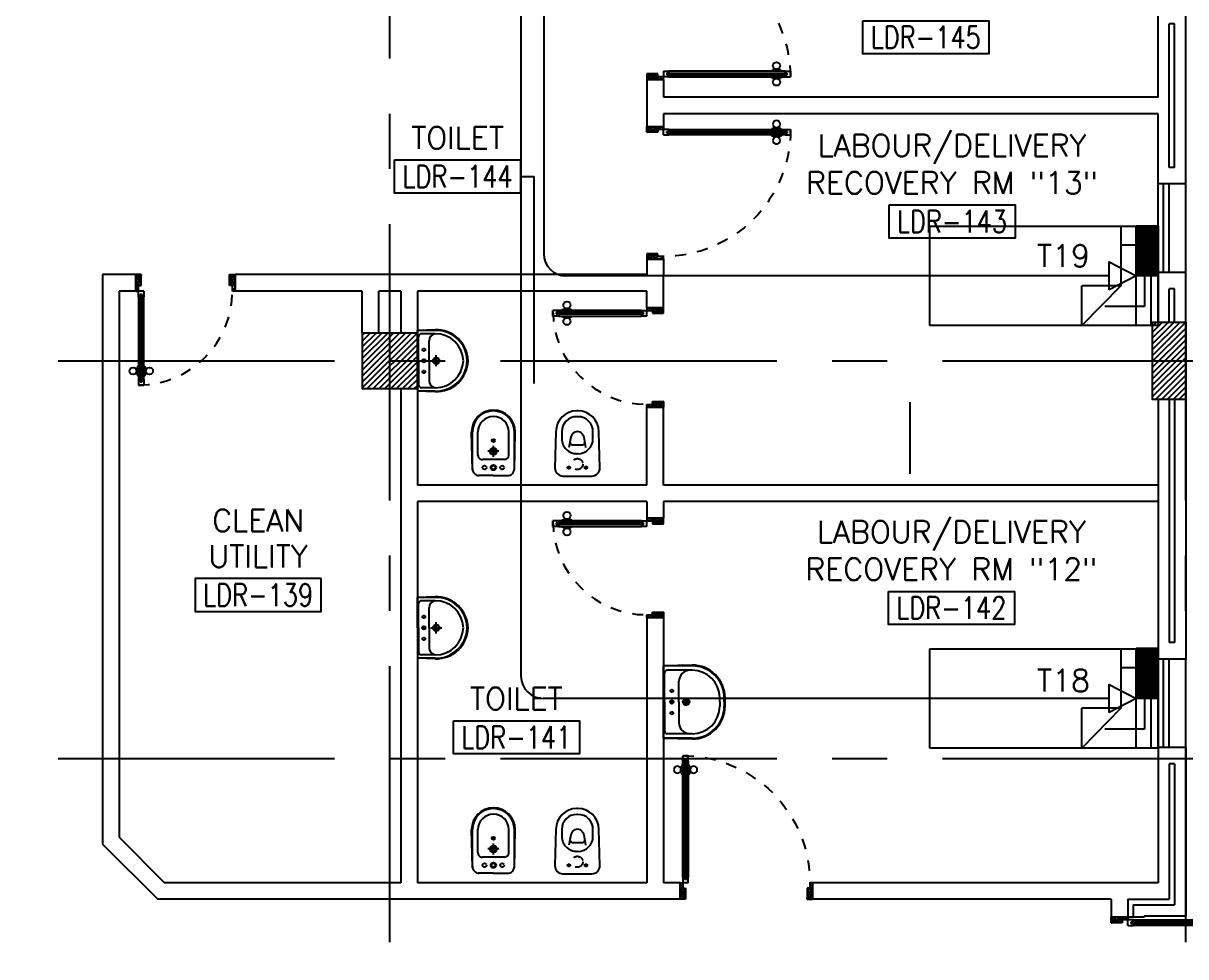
# Model space of a CAD drawing. Extents: x 0 to 92.2, y -1.4 to 78.1.
# Drawn here: x 32.38 to 42.89, y 14.48 to 22.93 of the extents above; entities that cross this region are included whole.
import ezdxf
from ezdxf.enums import TextEntityAlignment as Align

# ---------------------------------------------------------------- set-up
doc = ezdxf.new("R2010")
doc.units = 0
doc.header["$MEASUREMENT"] = 0
for name, pattern in [('CENTERX2', [4, 2.5, -0.5, 0.5, -0.5]), ('DASHED', [0.75, 0.5, -0.25]), ('HIDDEN', [0.375, 0.25, -0.125]), ('HIDDEN2', [0.1875, 0.125, -0.0625])]:
    doc.linetypes.add(name, pattern=pattern)
doc.layers.get('0').update_dxf_attribs({"color": 11, "linetype": 'CONTINUOUS'})
for name, color, linetype in [('AXES', 11, 'CENTERX2'), ('COL', 11, 'CONTINUOUS'), ('DOOR', 11, 'CONTINUOUS'), ('E-TEL', 4, 'CONTINUOUS'), ('E-TEXT', 2, 'CONTINUOUS'), ('E-WIRE', 4, 'CONTINUOUS'), ('FIX', 11, 'CONTINUOUS'), ('FUR', 11, 'CONTINUOUS'), ('HAT', 11, 'CONTINUOUS'), ('INSUL', 11, 'CONTINUOUS'), ('NON-MEDICAL', 11, 'CONTINUOUS'), ('RM-BOX', 11, 'CONTINUOUS'), ('RM-NAME', 11, 'CONTINUOUS'), ('RM-NO', 11, 'CONTINUOUS'), ('WALL', 11, 'CONTINUOUS'), ('WIN', 11, 'CONTINUOUS')]:
    doc.layers.add(name, color=color, linetype=linetype)
doc.styles.add('ROMANS', font='ROMANS.shx', dxfattribs={"width": 0.6})
doc.styles.get("Standard").update_dxf_attribs({"font": 'TXT.shx'})

# ---------------------------------------------------------------- blocks, each defined once
blk = doc.blocks.new('*X80')
at = {"color": 0}
for p, q in [((49339, 132654), (49835, 133150)), ((49339, 132707), (49782, 133150)), ((49339, 132760), (49729, 133150)), ((49339, 132813), (49676, 133150)), ((49339, 132866), (49623, 133150)), ((49339, 132919), (49570, 133150)), ((49339, 132972), (49517, 133150)), ((49339, 133025), (49464, 133150)), ((49339, 133078), (49411, 133150)), ((49339, 133131), (49358, 133150)), ((49388, 132650), (49839, 133101)), ((49441, 132650), (49839, 133048)), ((49494, 132650), (49839, 132995)), ((49547, 132650), (49839, 132942)), ((49600, 132650), (49839, 132889)), ((49653, 132650), (49839, 132836)), ((49706, 132650), (49839, 132783)), ((49759, 132650), (49839, 132730)), ((49812, 132650), (49839, 132677))]:
    blk.add_line(p, q, dxfattribs=at)
blk = doc.blocks.new('COL50')
at = {"layer": 'COL'}
blk.add_lwpolyline([(-250, 250), (-250, -250), (250, -250), (250, 250)], close=True, dxfattribs=at)
blk = doc.blocks.new('RM1')
at = {"layer": 'RM-BOX'}
blk.add_lwpolyline([(570, -200), (-570, -200), (-570, -500), (570, -500)], close=True, dxfattribs=at)
at = {"layer": 'RM-NAME', "style": 'ROMANS'}
blk.add_attdef('ROOMNAME1', text='', height=200, dxfattribs=at).set_placement((0, 324), align=Align.MIDDLE)
blk = doc.blocks.new('C11')
at = {"layer": 'HAT'}
h = blk.add_hatch(dxfattribs=at)
h.set_pattern_fill('ANSI31', color=256, scale=300, style=0)
h.set_pattern_definition([(45, (-248556.182, -75061.005), (-26.5165043, 26.5165043), [])])
h.paths.add_polyline_path([(300, 700), (0, 700), (0, 350), (300, 350)])
h.paths.add_polyline_path([(300, 350), (0, 350), (0, 0), (300, 0)])
at = {"layer": 'COL'}
blk.add_lwpolyline([(300, 700), (300, 0), (0, 0), (0, 700)], close=True, dxfattribs=at)
blk = doc.blocks.new('DOOR90')
at = {"layer": 'DOOR', "color": 0, "linetype": 'BYBLOCK'}
for p, q in [((-150, 0), (-150, -25)), ((-150, 0), (0, 0)), ((0, -50), (0, 0)), ((-1000, -25), (-1000, -75)), ((-1000, -75), (-1000, -25)), ((-950, -25), (-1000, -25)), ((-950, -75), (-1000, -75)), ((-970, -42), (-970, -58)), ((-950, -42), (-970, -42)), ((-950, -58), (-970, -58)), ((-950, -25), (-950, -42)), ((-950, -58), (-950, -75)), ((-918, -25), (-918, -18)), ((-828, -18), (-918, -18)), ((-918, -75), (-918, -82)), ((-828, -82), (-918, -82)), ((-905, -18), (-905, -9)), ((-905, -9), (-840, -9)), ((-905, -18), (-840, -18)), ((-905, -82), (-905, -91)), ((-905, -82), (-840, -82)), ((-905, -91), (-840, -91)), ((-840, -18), (-840, -9)), ((-840, -82), (-840, -91)), ((-828, -25), (-828, -18)), ((-828, -75), (-828, -82)), ((-200, -42), (-200, -25)), ((-200, -25), (-150, -25)), ((-180, -42), (-200, -42)), ((-200, -75), (-200, -58)), ((-200, -58), (-180, -58)), ((-150, -75), (-200, -75)), ((-180, -58), (-180, -42)), ((-150, -75), (-150, -25)), ((-150, -25), (-100, -25)), ((-100, -25), (-100, -50)), ((-100, -50), (0, -50)), ((-150, -900), (-150, -875)), ((-150, -875), (-100, -875)), ((0, -900), (-150, -900)), ((-150, -900), (0, -900)), ((-100, -850), (0, -850)), ((-100, -875), (-100, -850)), ((0, -850), (0, -900))]:
    blk.add_line(p, q, dxfattribs=at)
at = {"layer": 'DOOR', "color": 9, "linetype": 'BYBLOCK'}
for p, q in [((0, -50), (-114, 0)), ((0, -50), (-40, 0)), ((0, -50), (-100, -37)), ((0, -850), (-114, -900)), ((0, -850), (-100, -863)), ((0, -850), (-40, -900))]:
    blk.add_line(p, q, dxfattribs=at)
at = {"layer": 'DOOR', "linetype": 'BYBLOCK'}
for p, q in [((-200, -25), (-950, -25)), ((-200, -42), (-950, -42)), ((-200, -58), (-950, -58)), ((-950, -75), (-200, -75))]:
    blk.add_line(p, q, dxfattribs=at)
at = {"layer": 'DOOR', "color": 0, "linetype": 'BYBLOCK'}
for centre in [(-873, 24), (-873, -124)]:
    blk.add_circle(centre, 32.4, dxfattribs=at)
at = {"layer": 'DOOR', "color": 9, "linetype": 'BYBLOCK'}
for centre, radius, start, end in [((0, -50), 154, 161.1053, 166.2858), ((0, -50), 134, 158.1598, 169.28), ((0, -50), 94.4, 148.0182, 180), ((0, -50), 74.4, 137.7764, 180), ((0, -50), 114, 154.0838, 167.3774), ((0, -50), 54.4, 113.2074, 180), ((0, -50), 34.4, 90, 180), ((0, -50), 14.4, 90, 180), ((0, -850), 154, 193.7142, 198.8947), ((0, -850), 134, 190.72, 201.8402), ((0, -850), 94.4, 180, 211.9818), ((0, -850), 74.4, 180, 222.2236), ((0, -850), 54.4, 180, 246.7926), ((0, -850), 34.4, 180, 270), ((0, -850), 14.4, 180, 270)]:
    blk.add_arc(centre, radius, start, end, dxfattribs=at)
at = {"layer": 'DOOR', "linetype": 'HIDDEN', "ltscale": 0.5}
blk.add_arc((-150, -25), 850, 180, 270, dxfattribs=at)
blk = doc.blocks.new('DOOR100')
at = {"layer": 'DOOR', "color": 0, "linetype": 'BYBLOCK'}
for p, q in [((-25, 1300), (-75, 1300)), ((-75, 1300), (-25, 1300)), ((-75, 1250), (-75, 1300)), ((-42, 1270), (-58, 1270)), ((-58, 1250), (-58, 1270)), ((-42, 1250), (-42, 1270)), ((-25, 1250), (-25, 1300)), ((-82, 1205), (-91, 1205)), ((-91, 1205), (-91, 1140)), ((-75, 1218), (-82, 1218)), ((-82, 1128), (-82, 1218)), ((-82, 1205), (-82, 1140)), ((-58, 1250), (-75, 1250)), ((-25, 1250), (-42, 1250)), ((-25, 1218), (-18, 1218)), ((-18, 1128), (-18, 1218)), ((-18, 1205), (-9, 1205)), ((-18, 1205), (-18, 1140)), ((-9, 1205), (-9, 1140)), ((-82, 1140), (-91, 1140)), ((-75, 1128), (-82, 1128)), ((-25, 1128), (-18, 1128)), ((-18, 1140), (-9, 1140)), ((-1200, 0), (-1200, 150)), ((-1200, 150), (-1175, 150)), ((-1200, 150), (-1200, 0)), ((-1175, 150), (-1175, 100)), ((-75, 200), (-58, 200)), ((-75, 150), (-75, 200)), ((-75, 150), (-25, 150)), ((-58, 200), (-58, 180)), ((-58, 180), (-42, 180)), ((-42, 200), (-25, 200)), ((-42, 180), (-42, 200)), ((-25, 200), (-25, 150)), ((0, 150), (-25, 150)), ((-25, 150), (-25, 100)), ((0, 150), (0, 0)), ((-1150, 0), (-1200, 0)), ((-1175, 100), (-1150, 100)), ((-1150, 100), (-1150, 0)), ((-50, 100), (-50, 0)), ((-25, 100), (-50, 100)), ((-50, 0), (0, 0))]:
    blk.add_line(p, q, dxfattribs=at)
at = {"layer": 'DOOR', "linetype": 'BYBLOCK'}
for p, q in [((-75, 1250), (-75, 200)), ((-58, 200), (-58, 1250)), ((-42, 200), (-42, 1250)), ((-25, 200), (-25, 1250)), ((0, 0), (0, 150))]:
    blk.add_line(p, q, dxfattribs=at)
at = {"layer": 'DOOR', "color": 9, "linetype": 'BYBLOCK'}
for p, q in [((-1150, 0), (-1200, 114)), ((-50, 0), (0, 114)), ((-1150, 0), (-1200, 40)), ((-1150, 0), (-1163, 100)), ((-50, 0), (-37, 100)), ((-50, 0), (0, 40))]:
    blk.add_line(p, q, dxfattribs=at)
at = {"layer": 'DOOR', "color": 0, "linetype": 'BYBLOCK'}
for centre in [(-124, 1173), (24, 1173)]:
    blk.add_circle(centre, 32.4, dxfattribs=at)
at = {"layer": 'DOOR', "linetype": 'HIDDEN', "ltscale": 0.5}
blk.add_arc((-25, 150), 1150, 90, 180.0001, dxfattribs=at)
at = {"layer": 'DOOR', "color": 9, "linetype": 'BYBLOCK'}
for centre, radius, start, end in [((-1150, 0), 154, 103.7142, 108.8947), ((-1150, 0), 134, 100.72, 111.8402), ((-50, 0), 134, 68.1598, 79.28), ((-50, 0), 114, 64.0838, 77.3774), ((-50, 0), 154, 71.1053, 76.2858), ((-1150, 0), 94.4, 90, 121.9818), ((-1150, 0), 74.4, 90, 132.2236), ((-1150, 0), 54.4, 90, 156.7926), ((-1150, 0), 34.4, 90, 180), ((-1150, 0), 14.4, 90, 180), ((-50, 0), 94.4, 58.0182, 90), ((-50, 0), 74.4, 47.7764, 90), ((-50, 0), 54.4, 23.2074, 90), ((-50, 0), 34.4, 0, 90), ((-50, 0), 14.4, 0, 90)]:
    blk.add_arc(centre, radius, start, end, dxfattribs=at)
blk = doc.blocks.new('A$C49F1192B')
at = {"layer": 'DOOR', "color": 0, "linetype": 'BYBLOCK', "xscale": -1, "rotation": 270}
blk.add_blockref('DOOR100', (0, 1200), dxfattribs=at)
blk = doc.blocks.new('LAV-003')
at = {"layer": 'FIX', "linetype": 'CONTINUOUS'}
for p, q in [((-328, -285), (-328, -25)), ((327, -285), (327, -25)), ((0, -165), (-188, -165)), ((0, -165), (187, -165)), ((-288, -285), (-288, -265)), ((287, -285), (287, -265)), ((0, -535), (-38, -535)), ((0, -575), (-38, -575)), ((0, -535), (37, -535)), ((0, -575), (37, -575))]:
    blk.add_line(p, q, dxfattribs=at)
at = {"layer": 'FIX', "linetype": 'BYBLOCK'}
blk.add_line((-328, -25), (327, -25), dxfattribs=at)
at = {"layer": 'FIX', "linetype": 'BYBLOCK', "ltscale": 0.3}
for p, q in [((-288, -265), (-288, -60)), ((0, -35), (-262, -35)), ((0, -35), (262, -35)), ((287, -265), (287, -60))]:
    blk.add_line(p, q, dxfattribs=at)
at = {"layer": 'FIX'}
for p, q in [((-16, -101), (15, -101)), ((0, -85), (0, -116))]:
    blk.add_line(p, q, dxfattribs=at)
at = {"layer": 'FIX', "linetype": 'DASHED', "ltscale": 0.04}
for p, q in [((0, -194), (0, -266)), ((-36, -230), (37, -230))]:
    blk.add_line(p, q, dxfattribs=at)
at = {"layer": 'FIX', "linetype": 'CONTINUOUS'}
blk.add_lwpolyline([(295, -25), (0, -25), (-328, -25), (-335, -285, 0.414214), (-38, -582), (0, -582), (37, -582, 0.414214), (334, -285), (327, -25), (0, -25)], format="xyb", dxfattribs=at)
at = {"layer": 'FIX', "linetype": 'HIDDEN', "ltscale": 0.05}
for centre in [(-100, -101), (100, -101)]:
    blk.add_circle(centre, 12.4, dxfattribs=at)
at = {"layer": 'FIX'}
for centre, radius in [((0, -101), 15.5), ((0, -230), 29.5), ((0, -230), 22.5)]:
    blk.add_circle(centre, radius, dxfattribs=at)
at = {"layer": 'FIX', "linetype": 'BYBLOCK', "ltscale": 0.3}
for centre, start, end in [((-262, -60), 90, 180), ((262, -60), 0, 90)]:
    blk.add_arc(centre, 25, start, end, dxfattribs=at)
at = {"layer": 'FIX', "linetype": 'CONTINUOUS'}
for centre, radius, start, end in [((-188, -265), 100, 90, 180), ((187, -265), 100, 0, 90), ((-38, -285), 290, 180, 270), ((-38, -285), 250, 180, 270), ((37, -285), 250, 270, 0), ((37, -285), 290, 270, 0)]:
    blk.add_arc(centre, radius, start, end, dxfattribs=at)
blk = doc.blocks.new('WC1')
at = {"layer": 'FIX'}
for p, q in [((-210, 204), (-538, 194)), ((-475, 141), (-538, 141)), ((-727, 5), (-727, -5)), ((-674, 5), (-674, -5)), ((-534, 24), (-540, 0)), ((-540, 0), (-534, -24)), ((-395, 76), (-490, 60)), ((-339, 5), (-339, -5)), ((-490, -60), (-395, -76)), ((-538, -141), (-475, -141)), ((-538, -194), (-210, -204))]:
    blk.add_line(p, q, dxfattribs=at)
at = {"layer": 'FIX', "linetype": 'CONTINUOUS'}
blk.add_line((-420, -47), (-420, 45), dxfattribs=at)
at = {"layer": 'FIX'}
blk.add_lwpolyline([(-213, -204), (-210, -204, 0.414214), (-137, -131), (-137, 0), (-137, 131, 0.414214), (-210, 204)], format="xyb", dxfattribs=at)
at = {"layer": 'FIX', "linetype": 'HIDDEN2', "ltscale": 0.3}
blk.add_circle((-245, 0), 49.8, dxfattribs=at)
at = {"layer": 'FIX', "linetype": 'HIDDEN', "ltscale": 0.05}
for centre in [(-213, 78), (-213, -77)]:
    blk.add_circle(centre, 11.6, dxfattribs=at)
at = {"layer": 'FIX'}
for centre, radius, start, end in [((-538, 5), 189, 90, 180), ((-538, 5), 136, 90, 180), ((-475, 5), 136, 360, 90), ((-473, -7), 68.2, 128.9242, 152.8468), ((-464, -18), 82, 108.496, 128.9242), ((-538, -5), 189, 180, 270), ((-538, -5), 136, 180, 270), ((-473, 7), 68.2, 207.1532, 231.0758), ((-464, 18), 82, 231.0758, 251.504), ((-475, -5), 136, 270, 0)]:
    blk.add_arc(centre, radius, start, end, dxfattribs=at)
at = {"layer": 'FIX', "linetype": 'CONTINUOUS'}
for centre, start, end in [((-443, 46), 357.6662, 91.6121), ((-442, -46), 268.3879, 2.3338)]:
    blk.add_arc(centre, 22.3, start, end, dxfattribs=at)
blk = doc.blocks.new('BIDET1')
at = {"layer": 'FIX'}
for p, q in [((-88, 190), (-428, 190)), ((-210, 140), (-420, 140)), ((-25, -3), (-25, 128)), ((-617, 2), (-617, -3)), ((-352, 1), (-352, 1)), ((-350, 5), (-350, 5)), ((-348, 1), (-348, 1)), ((-346, 5), (-346, 5)), ((-344, 9), (-344, 9)), ((-344, 1), (-344, 1)), ((-342, 5), (-342, 5)), ((-341, 9), (-341, 9)), ((-341, 1), (-341, 1)), ((-339, 5), (-339, 5)), ((-337, 1), (-337, 1)), ((-335, 5), (-335, 5)), ((-333, 1), (-333, 1)), ((-170, 100), (-170, -100)), ((-617, -8), (-617, -3)), ((-350, -2), (-350, -2)), ((-348, -6), (-348, -6)), ((-346, -2), (-346, -2)), ((-346, -10), (-346, -10)), ((-344, -6), (-344, -6)), ((-342, -2), (-342, -2)), ((-342, -10), (-342, -10)), ((-341, -6), (-341, -6)), ((-339, -2), (-339, -2)), ((-339, -10), (-339, -10)), ((-337, -6), (-337, -6)), ((-335, -2), (-335, -2)), ((-333, -6), (-333, -6)), ((-331, -2), (-331, -2)), ((-25, -3), (-25, -134)), ((-88, -190), (-428, -190)), ((-210, -140), (-420, -140))]:
    blk.add_line(p, q, dxfattribs=at)
at = {"layer": 'FIX', "linetype": 'BYBLOCK', "ltscale": 0.3}
for p, q in [((-75, 190), (-420, 197)), ((-75, -190), (-420, -197))]:
    blk.add_line(p, q, dxfattribs=at)
at = {"layer": 'FIX', "linetype": 'DASHED', "ltscale": 0.05}
for p, q in [((-196, 0), (-294, 0)), ((-245, 49), (-245, -49))]:
    blk.add_line(p, q, dxfattribs=at)
at = {"layer": 'FIX'}
for centre, radius in [((-342, 0), 13.8), ((-342, 0), 11), ((-245, 0), 31.7), ((-245, 0), 22.5), ((-98, 0), 24.5), ((-98, 0), 17.5)]:
    blk.add_circle(centre, radius, dxfattribs=at)
at = {"layer": 'FIX', "linetype": 'HIDDEN', "ltscale": 0.05}
for centre in [(-98, 80), (-98, -80)]:
    blk.add_circle(centre, 17.5, dxfattribs=at)
at = {"layer": 'FIX', "linetype": 'BYBLOCK', "ltscale": 0.3}
blk.add_arc((-420, 0), 197, 90, 270, dxfattribs=at)
at = {"layer": 'FIX'}
for centre, radius, start, end in [((-420, 0), 190, 90, 270), ((-420, 0), 140, 90, 270), ((-210, 100), 40, 0, 90), ((-87, 128), 62.1, 0.1463, 90.8397), ((-210, -100), 40, 270, 0), ((-87, -128), 62.1, 269.1603, 359.8537)]:
    blk.add_arc(centre, radius, start, end, dxfattribs=at)
blk = doc.blocks.new('LAV1')
at = {"layer": 'FIX', "linetype": 'DASHED', "ltscale": 0.05}
for p, q in [((50, 220), (-50, 220)), ((0, 170), (0, 270)), ((0, 170), (0, 270))]:
    blk.add_line(p, q, dxfattribs=at)
at = {"layer": 'FIX', "linetype": 'BYBLOCK', "ltscale": 0.3}
for p, q in [((-280, 210), (-275, 50)), ((-245, 210), (-245, 85)), ((245, 210), (245, 85)), ((280, 210), (275, 50)), ((0, 60), (-220, 60)), ((0, 60), (220, 60))]:
    blk.add_line(p, q, dxfattribs=at)
at = {"layer": 'FIX', "linetype": 'CONTINUOUS'}
for p, q in [((-275, 210), (-275, 50)), ((0, 155), (-181, 155)), ((0, 155), (181, 155)), ((275, 210), (275, 50)), ((0, 50), (-275, 50)), ((0, 50), (-252, 50)), ((0, 50), (252, 50)), ((0, 50), (275, 50))]:
    blk.add_line(p, q, dxfattribs=at)
at = {"layer": 'FIX'}
for p, q in [((16, 107), (-15, 107)), ((0, 92), (0, 123))]:
    blk.add_line(p, q, dxfattribs=at)
for centre, radius in [((0, 220), 29.5), ((0, 220), 22.5), ((0, 107), 15.5)]:
    blk.add_circle(centre, radius, dxfattribs=at)
at = {"layer": 'FIX', "linetype": 'HIDDEN', "ltscale": 0.05}
for centre in [(-100, 107), (100, 107)]:
    blk.add_circle(centre, 12.4, dxfattribs=at)
at = {"layer": 'FIX', "linetype": 'BYBLOCK', "ltscale": 0.3}
for centre, radius, start, end in [((7, 220), 287, 91.3776, 182.0064), ((-7, 220), 287, 357.9936, 88.6224), ((-220, 85), 24.9, 179.7021, 269.9486), ((220, 85), 24.9, 270.0514, 0.2979)]:
    blk.add_arc(centre, radius, start, end, dxfattribs=at)
at = {"layer": 'FIX', "linetype": 'CONTINUOUS'}
for centre, radius, start, end in [((8, 217), 283, 91.6988, 181.351), ((8, 212), 253, 91.7328, 180.4884), ((-8, 217), 283, 358.649, 88.3012), ((-8, 212), 253, 359.5116, 88.2672), ((-179, 222), 66.9, 190.2006, 268.0786), ((179, 222), 66.9, 271.9214, 349.7994)]:
    blk.add_arc(centre, radius, start, end, dxfattribs=at)
blk = doc.blocks.new('A$C272A55A0')
at = {"layer": 'DOOR', "color": 0, "linetype": 'BYBLOCK'}
for p, q in [((0, 900), (0, 1050)), ((50, 1050), (0, 1050)), ((25, 950), (50, 950)), ((25, 900), (25, 950)), ((50, 950), (50, 1050)), ((1750, 950), (1750, 1050)), ((1750, 1050), (1800, 1050)), ((1775, 950), (1750, 950)), ((1775, 900), (1775, 950)), ((1800, 1050), (1800, 900)), ((0, 900), (25, 900)), ((75, 900), (25, 900)), ((25, 850), (25, 900)), ((42, 850), (25, 850)), ((58, 870), (42, 870)), ((42, 870), (42, 850)), ((58, 850), (58, 870)), ((75, 850), (58, 850)), ((75, 900), (75, 850)), ((1725, 900), (1775, 900)), ((1725, 900), (1725, 850)), ((1725, 850), (1742, 850)), ((1742, 870), (1758, 870)), ((1742, 850), (1742, 870)), ((1758, 870), (1758, 850)), ((1758, 850), (1775, 850)), ((1800, 900), (1775, 900)), ((1775, 850), (1775, 900)), ((1718, 160), (1709, 160)), ((1709, 95), (1709, 160)), ((1725, 173), (1718, 173)), ((1718, 173), (1718, 83)), ((1718, 95), (1718, 160)), ((1775, 173), (1782, 173)), ((1782, 173), (1782, 83)), ((1782, 160), (1791, 160)), ((1782, 95), (1782, 160)), ((1791, 95), (1791, 160)), ((25, 50), (42, 50)), ((25, 50), (25, 0)), ((25, 0), (75, 0)), ((75, 0), (25, 0)), ((42, 50), (42, 30)), ((42, 30), (58, 30)), ((58, 50), (75, 50)), ((58, 50), (58, 30)), ((75, 50), (75, 0)), ((1718, 95), (1709, 95)), ((1725, 83), (1718, 83)), ((1742, 50), (1725, 50)), ((1725, 50), (1725, 0)), ((1775, 0), (1725, 0)), ((1725, 0), (1775, 0)), ((1742, 50), (1742, 30)), ((1758, 30), (1742, 30)), ((1775, 50), (1758, 50)), ((1758, 50), (1758, 30)), ((1775, 83), (1782, 83)), ((1775, 50), (1775, 0)), ((1782, 95), (1791, 95))]:
    blk.add_line(p, q, dxfattribs=at)
at = {"layer": 'DOOR', "color": 9, "linetype": 'BYBLOCK'}
for p, q in [((50, 1050), (0, 1010)), ((50, 1050), (0, 937)), ((50, 1050), (37, 950)), ((1750, 1050), (1800, 1010)), ((1750, 1050), (1800, 937)), ((1750, 1050), (1763, 950))]:
    blk.add_line(p, q, dxfattribs=at)
at = {"layer": 'DOOR', "linetype": 'BYBLOCK'}
for p, q in [((25, 850), (25, 50)), ((42, 850), (42, 50)), ((58, 850), (58, 50)), ((75, 50), (75, 850)), ((1725, 50), (1725, 850)), ((1742, 850), (1742, 50)), ((1758, 850), (1758, 50)), ((1775, 850), (1775, 50))]:
    blk.add_line(p, q, dxfattribs=at)
at = {"layer": 'DOOR', "color": 0, "linetype": 'BYBLOCK'}
for centre in [(1676, 128), (1824, 128)]:
    blk.add_circle(centre, 32.4, dxfattribs=at)
at = {"layer": 'DOOR', "color": 9, "linetype": 'BYBLOCK'}
for centre, radius, start, end in [((50, 1050), 54.4, 203.2074, 270), ((50, 1050), 74.4, 227.7764, 270), ((50, 1050), 94.4, 238.0182, 270), ((50, 1050), 114, 244.0838, 257.3774), ((50, 1050), 34.4, 180, 270), ((50, 1050), 14.4, 180, 270), ((1750, 1050), 14.4, 270, 0), ((1750, 1050), 34.4, 270, 0), ((1750, 1050), 54.4, 270, 336.7926), ((1750, 1050), 74.4, 270, 312.2236), ((1750, 1050), 94.4, 270, 301.9818), ((1750, 1050), 114, 282.6226, 295.9162), ((50, 1050), 134, 248.1598, 259.28), ((50, 1050), 154, 251.1053, 256.2858), ((1750, 1050), 134, 280.72, 291.8402), ((1750, 1050), 154, 283.7142, 288.8947)]:
    blk.add_arc(centre, radius, start, end, dxfattribs=at)
at = {"layer": 'DOOR', "linetype": 'HIDDEN', "ltscale": 0.5}
for centre, start, end in [((50, 851), 268.3174, 3.2965), ((1750, 851), 176.7035, 271.6826)]:
    blk.add_arc(centre, 851, start, end, dxfattribs=at)
at = {"layer": 'WALL', "linetype": 'BYBLOCK'}
blk.add_line((1800, 900), (1800, 1050), dxfattribs=at)

msp = doc.modelspace()

# ---------------------------------------------------------------- linework, layer by layer
at = {"layer": 'AXES'}
for p, q in [((35.6927, -1.3931), (35.6927, 77.4195)), ((42.8927, -1.3931), (42.8927, 77.0695)), ((0.6927, 19.8711), (68.7327, 19.8711)), ((0.6927, 16.2711), (68.7327, 16.2711))]:
    msp.add_line(p, q, dxfattribs=at)
at = {"layer": 'E-TEL', "color": 4}
for p, q in [((42.6427, 21.0904), (42.4433, 21.0904)), ((42.4456, 21.0904), (42.4433, 21.0855)), ((42.4594, 21.0904), (42.4433, 21.0559)), ((42.4732, 21.0904), (42.4433, 21.0264)), ((42.487, 21.0904), (42.4433, 20.9968)), ((42.5008, 21.0904), (42.4433, 20.9672)), ((42.5146, 21.0904), (42.4433, 20.9376)), ((42.5284, 21.0904), (42.4433, 20.908)), ((42.5422, 21.0904), (42.4433, 20.8785)), ((42.556, 21.0904), (42.4433, 20.8489)), ((42.5697, 21.0904), (42.4433, 20.8193)), ((42.5835, 21.0904), (42.4433, 20.7897)), ((42.5973, 21.0904), (42.4433, 20.7602)), ((42.6111, 21.0904), (42.4433, 20.7306)), ((42.6249, 21.0904), (42.4433, 20.701)), ((42.6387, 21.0904), (42.4433, 20.6714)), ((42.4433, 20.1904), (42.4433, 21.0904)), ((42.6427, 21.0694), (42.4433, 20.6418)), ((42.6427, 21.0398), (42.4559, 20.6393)), ((42.6427, 21.0904), (42.6427, 20.1904)), ((42.6427, 21.0102), (42.4697, 20.6393)), ((42.6427, 20.9806), (42.4835, 20.6393)), ((42.6427, 20.9511), (42.4973, 20.6393)), ((42.6427, 20.9215), (42.5111, 20.6393)), ((42.6427, 20.8919), (42.5249, 20.6393)), ((42.6427, 20.8623), (42.5387, 20.6393)), ((42.6427, 20.8327), (42.5525, 20.6393)), ((42.6427, 20.8032), (42.5663, 20.6393)), ((42.6427, 20.7736), (42.5801, 20.6393)), ((42.6427, 20.744), (42.5939, 20.6393)), ((42.6427, 20.6393), (42.4433, 20.6393)), ((42.6427, 20.7144), (42.6076, 20.6393)), ((42.6427, 20.6849), (42.6214, 20.6393)), ((42.6427, 20.6553), (42.6352, 20.6393)), ((42.6427, 20.1904), (42.4433, 20.1904)), ((42.6427, 17.2655), (42.4433, 17.2655)), ((42.4456, 17.2655), (42.4433, 17.2606)), ((42.4594, 17.2655), (42.4433, 17.2311)), ((42.4732, 17.2655), (42.4433, 17.2015)), ((42.487, 17.2655), (42.4433, 17.1719)), ((42.5008, 17.2655), (42.4433, 17.1423)), ((42.5146, 17.2655), (42.4433, 17.1127)), ((42.5284, 17.2655), (42.4433, 17.0832)), ((42.5422, 17.2655), (42.4433, 17.0536)), ((42.556, 17.2655), (42.4433, 17.024)), ((42.5697, 17.2655), (42.4433, 16.9944)), ((42.5835, 17.2655), (42.4433, 16.9649)), ((42.5973, 17.2655), (42.4433, 16.9353)), ((42.6111, 17.2655), (42.4433, 16.9057)), ((42.6249, 17.2655), (42.4433, 16.8761)), ((42.6387, 17.2655), (42.4433, 16.8465)), ((42.4433, 16.3655), (42.4433, 17.2655)), ((42.6427, 17.2655), (42.6427, 16.3655)), ((42.6427, 17.2445), (42.4433, 16.817)), ((42.6427, 17.2149), (42.4559, 16.8144)), ((42.6427, 17.1853), (42.4697, 16.8144)), ((42.6427, 17.1558), (42.4835, 16.8144)), ((42.6427, 17.1262), (42.4973, 16.8144)), ((42.6427, 17.0966), (42.5111, 16.8144)), ((42.6427, 17.067), (42.5249, 16.8144)), ((42.6427, 17.0374), (42.5387, 16.8144)), ((42.6427, 17.0079), (42.5525, 16.8144)), ((42.6427, 16.9783), (42.5663, 16.8144)), ((42.6427, 16.9487), (42.5801, 16.8144)), ((42.6427, 16.9191), (42.5939, 16.8144)), ((42.6427, 16.8896), (42.6076, 16.8144)), ((42.6427, 16.86), (42.6214, 16.8144)), ((42.6427, 16.8304), (42.6352, 16.8144)), ((42.6427, 16.8144), (42.4433, 16.8144)), ((42.6427, 16.3655), (42.4433, 16.3655))]:
    msp.add_line(p, q, dxfattribs=at)
for points in [[(42.2012, 20.513), (42.2012, 20.7655), (42.4433, 20.6393), (42.4433, 20.6393)], [(42.2012, 16.6881), (42.2012, 16.9407), (42.4433, 16.8144), (42.4433, 16.8144)]]:
    msp.add_lwpolyline(points, close=True, dxfattribs=at)
at = {"layer": 'E-WIRE', "color": 4, "linetype": 'BYBLOCK'}
for p, q in [((37.0858, 32.0713), (37.0858, 20.8393)), ((36.8785, 31.8643), (36.8785, 17.0144)), ((42.2012, 20.6393), (37.2858, 20.6393)), ((42.2012, 16.8144), (37.0785, 16.8144))]:
    msp.add_line(p, q, dxfattribs=at)
for centre in [(37.2858, 20.8393), (37.0785, 17.0144)]:
    msp.add_arc(centre, 0.2, 180, 270, dxfattribs=at)
at = {"layer": 'FUR'}
for p, q in [((40.5767, 20.1893), (40.5767, 21.0893)), ((40.5767, 21.0893), (42.5767, 21.0893)), ((42.305, 21.0893), (42.305, 20.5504)), ((42.5767, 21.0893), (42.5767, 20.1893)), ((42.305, 20.9194), (42.5212, 20.9194)), ((42.5212, 20.9194), (42.5212, 20.3614)), ((42.305, 20.5504), (41.9516, 20.5504)), ((41.9516, 20.1893), (41.9516, 20.5504)), ((42.305, 20.5504), (41.9516, 20.1893)), ((42.5212, 20.3614), (42.1615, 20.3614)), ((42.5767, 20.1893), (40.5767, 20.1893)), ((40.5767, 16.3644), (40.5767, 17.2644)), ((40.5767, 17.2644), (42.5767, 17.2644)), ((42.305, 17.2644), (42.305, 16.7255)), ((42.5767, 17.2644), (42.5767, 16.3644)), ((42.305, 17.0945), (42.5212, 17.0945)), ((42.5212, 17.0945), (42.5212, 16.5365)), ((42.305, 16.7255), (41.9516, 16.7255)), ((41.9516, 16.3644), (41.9516, 16.7255)), ((42.305, 16.7255), (41.9516, 16.3644)), ((42.5212, 16.5365), (42.1615, 16.5365)), ((42.5767, 16.3644), (40.5767, 16.3644))]:
    msp.add_line(p, q, dxfattribs=at)
at = {"layer": 'INSUL'}
for p, q in [((42.7427, 21.6211), (42.7427, 22.9211)), ((42.7927, 22.9211), (42.7427, 22.9211)), ((42.7927, 21.6211), (42.7927, 22.9211)), ((42.7927, 21.6211), (42.7427, 21.6211)), ((42.7927, 20.5211), (42.7427, 20.5211)), ((42.7427, 20.2211), (42.7427, 20.5211)), ((42.7927, 20.2211), (42.7927, 20.5211)), ((42.7427, 19.5211), (42.7427, 17.3211)), ((42.7927, 19.5211), (42.7927, 17.3211)), ((42.7927, 17.3211), (42.7427, 17.3211)), ((42.7927, 16.2211), (42.7427, 16.2211)), ((42.7427, 16.2211), (42.7427, 14.9961)), ((42.7927, 16.2211), (42.7927, 14.9461)), ((42.3677, 14.9961), (42.3677, 14.8336)), ((42.3677, 14.9961), (42.7427, 14.9961)), ((42.4177, 14.9461), (42.4177, 14.8336)), ((42.4177, 14.9461), (42.7927, 14.9461)), ((42.4177, 14.8336), (42.3677, 14.8336))]:
    msp.add_line(p, q, dxfattribs=at)
at = {"layer": 'NON-MEDICAL'}
msp.add_line((40.3961, 19.4961), (40.3961, 18.8461), dxfattribs=at)
at = {"layer": 'RM-NAME', "color": 5, "linetype": 'BYBLOCK'}
for p, q in [((36.875, 21.5391), (36.9943, 21.5391)), ((36.9943, 21.5391), (36.9943, 19.6657))]:
    msp.add_line(p, q, dxfattribs=at)
at = {"layer": 'WALL'}
for p, q in [((42.6427, 22.2561), (42.6427, 23.0711)), ((42.8927, 21.4711), (42.8927, 23.0711)), ((38.0177, 22.4176), (38.0177, 21.9896)), ((38.1677, 22.4176), (38.1677, 22.2561)), ((42.6427, 22.2561), (38.1677, 22.2561)), ((42.6427, 22.1061), (38.1677, 22.1061)), ((38.1677, 22.1061), (38.1677, 21.9896)), ((42.6427, 21.4711), (42.6427, 22.1061)), ((38.1677, 21.9896), (38.0177, 21.9896)), ((42.8927, 21.4711), (42.6427, 21.4711)), ((38.1677, 20.7896), (38.0177, 20.7896)), ((38.0177, 20.7896), (38.0177, 20.6511)), ((38.1677, 20.7896), (38.1677, 20.6511)), ((33.0927, 20.6511), (33.0927, 15.4961)), ((33.3927, 20.6511), (33.0927, 20.6511)), ((38.0177, 20.6511), (34.2927, 20.6511)), ((38.1677, 20.3511), (38.1677, 20.6511)), ((42.8927, 20.6711), (42.6427, 20.6711)), ((42.6427, 20.2211), (42.6427, 20.6711)), ((42.8927, 20.2211), (42.8927, 20.6711)), ((33.3927, 20.5011), (33.2427, 20.5011)), ((35.4427, 20.5011), (34.2927, 20.5011)), ((35.4427, 20.1211), (35.4427, 20.5011)), ((35.5927, 20.1211), (35.5927, 20.5011)), ((35.7927, 20.5011), (35.5927, 20.5011)), ((35.7927, 20.5011), (35.7927, 20.1211)), ((38.0177, 20.5011), (35.9427, 20.5011)), ((35.9427, 20.5011), (35.9427, 20.1211)), ((38.0177, 20.3511), (38.0177, 20.5011)), ((38.1677, 20.3511), (38.0177, 20.3511)), ((35.7927, 19.6211), (35.7927, 15.1461)), ((35.9427, 19.6211), (35.9427, 18.7461)), ((42.6427, 19.5211), (42.6427, 17.1711)), ((42.8927, 19.5211), (42.8927, 17.1711)), ((38.0177, 18.7461), (38.0177, 19.4511)), ((38.1677, 19.4511), (38.0177, 19.4511)), ((38.1677, 18.7461), (38.1677, 19.4511)), ((38.0177, 18.7461), (35.9427, 18.7461)), ((42.6427, 18.7461), (38.1677, 18.7461)), ((38.0177, 18.5961), (35.9427, 18.5961)), ((35.9427, 18.5961), (35.9427, 15.1461)), ((38.0177, 18.5961), (38.0177, 18.4461)), ((42.6427, 18.5961), (38.1677, 18.5961)), ((38.1677, 18.5961), (38.1677, 18.4461)), ((38.0177, 17.5461), (38.0177, 15.1461)), ((38.1677, 17.5461), (38.1677, 15.1461)), ((42.8927, 17.1711), (42.6427, 17.1711)), ((42.8927, 16.3711), (42.6427, 16.3711)), ((42.6427, 16.3711), (42.6427, 15.1461)), ((42.8927, 16.3711), (42.8927, 14.8461)), ((35.7927, 15.1461), (33.6548, 15.1461)), ((38.0177, 15.1461), (35.9427, 15.1461)), ((38.3177, 15.1461), (38.1677, 15.1461)), ((38.3177, 15.1461), (38.3177, 14.9961)), ((39.5177, 15.1461), (39.5177, 14.9961)), ((42.6427, 15.1461), (39.5177, 15.1461)), ((38.3177, 14.9961), (33.5927, 14.9961)), ((42.2177, 14.9961), (39.5177, 14.9961)), ((42.2177, 14.9961), (42.2177, 14.8336)), ((42.5177, 14.8336), (42.2177, 14.8336)), ((42.5177, 14.8461), (42.5177, 14.8336)), ((42.5177, 14.8461), (42.8927, 14.8461))]:
    msp.add_line(p, q, dxfattribs=at)
at = {"layer": 'WALL', "linetype": 'BYBLOCK'}
for p, q in [((38.1677, 22.4176), (38.0177, 22.4176)), ((33.3927, 20.6511), (33.3927, 20.5011)), ((34.2927, 20.6511), (34.2927, 20.5011)), ((33.2427, 20.5011), (33.2427, 15.5583)), ((33.0927, 15.4961), (33.5927, 14.9961)), ((33.2427, 15.5583), (33.6548, 15.1461))]:
    msp.add_line(p, q, dxfattribs=at)
at = {"layer": 'WALL', "color": 0, "linetype": 'BYBLOCK', "ltscale": 0.3}
for p, q in [((38.1677, 18.4461), (38.0177, 18.4461)), ((38.0177, 17.5461), (38.1677, 17.5461))]:
    msp.add_line(p, q, dxfattribs=at)
at = {"layer": 'WALL', "linetype": 'BYBLOCK', "ltscale": 0.3}
for points in [[(42.8927, 19.5211), (42.5927, 19.5211), (42.5927, 20.2211), (42.8927, 20.2211)], [(35.9427, 20.1211), (35.4427, 20.1211), (35.4427, 19.6211), (35.9427, 19.6211)]]:
    msp.add_lwpolyline(points, close=True, dxfattribs=at)
at = {"layer": 'WIN'}
for p, q in [((42.6427, 20.6711), (42.6427, 21.4711)), ((42.6927, 20.6711), (42.6927, 21.4711)), ((42.7427, 20.6711), (42.7427, 21.4711)), ((42.8927, 20.6711), (42.8927, 21.4711)), ((42.6427, 16.3711), (42.6427, 17.1711)), ((42.6927, 16.3711), (42.6927, 17.1711)), ((42.7427, 16.3711), (42.7427, 17.1711)), ((42.8927, 16.3711), (42.8927, 17.1711))]:
    msp.add_line(p, q, dxfattribs=at)

# ---------------------------------------------------------------- block references
at = {"layer": 'COL', "linetype": 'BYBLOCK', "xscale": 0.001, "yscale": 0.001, "zscale": 0.001}
msp.add_blockref('C11', (42.5927, 19.5211), dxfattribs=at)
at = {"layer": 'COL', "xscale": 0.001, "yscale": 0.001, "zscale": 0.001}
msp.add_blockref('COL50', (35.6927, 19.8711), dxfattribs=at)
at = {"layer": 'DOOR', "color": 0, "linetype": 'BYBLOCK', "ltscale": 0.3, "xscale": -0.001, "yscale": 0.001, "zscale": 0.001, "rotation": 180}
msp.add_blockref('A$C49F1192B', (38.0177, 23.6176), dxfattribs=at)
at = {"layer": 'DOOR', "color": 0, "linetype": 'BYBLOCK', "ltscale": 0.3, "xscale": 0.001, "yscale": 0.001, "zscale": 0.001}
for name, p in [('A$C49F1192B', (38.0177, 20.7896)), ('DOOR90', (38.1677, 18.4461))]:
    msp.add_blockref(name, p, dxfattribs=at)
at = {"layer": 'DOOR', "color": 0, "linetype": 'BYBLOCK', "xscale": 0.001, "yscale": 0.001, "zscale": 0.001, "rotation": 90}
for name, p in [('DOOR90', (33.3927, 20.6511)), ('A$C272A55A0', (43.268, 13.0336))]:
    msp.add_blockref(name, p, dxfattribs=at)
at = {"layer": 'DOOR', "color": 0, "linetype": 'BYBLOCK', "xscale": 0.001, "yscale": 0.001, "zscale": 0.001}
msp.add_blockref('DOOR90', (38.1677, 20.3511), dxfattribs=at)
at = {"layer": 'DOOR', "color": 0, "xscale": 0.001, "yscale": 0.001, "zscale": 0.001, "rotation": 90}
msp.add_blockref('A$C49F1192B', (39.5177, 14.9961), dxfattribs=at)
at = {"layer": 'FIX', "xscale": 0.001, "yscale": 0.001, "zscale": 0.001}
for name, p, rotation in [('LAV1', (35.8927, 19.8711), 270), ('BIDET1', (36.6291, 18.8065), 270), ('WC1', (37.3891, 18.6906), 270), ('LAV1', (35.8927, 17.4535), 270), ('LAV-003', (38.1427, 16.7821), 90), ('BIDET1', (36.6291, 15.2065), 270), ('WC1', (37.3891, 15.0906), 270)]:
    msp.add_blockref(name, p, dxfattribs=dict(at, rotation=rotation))
at = {"layer": 'HAT', "xscale": 0.001, "yscale": 0.001, "zscale": 0.001}
msp.add_blockref('*X80', (-13.8965, -113.0286), dxfattribs=at)
at = {"layer": 'RM-NAME'}
ref = msp.add_blockref('RM1', (40.5415, 23.1493), dxfattribs=dict(at, xscale=-0.001, yscale=0.001, zscale=0.001))
ref.add_attrib('ROOMNO', 'LDR-145', dxfattribs={"layer": 'RM-NO', "height": 0.2, "style": 'ROMANS', "width": 0.8}).set_placement((40.5415, 22.7993), align=Align.MIDDLE)
ref.add_attrib('ROOMNAME2', 'RECOVERY RM "14"', dxfattribs={"height": 0.2, "style": 'ROMANS'}).set_placement((40.5415, 23.1493), align=Align.MIDDLE)
ref.add_attrib('ROOMNAME1', 'LABOUR/DELIVERY', dxfattribs={"height": 0.2, "style": 'ROMANS'}).set_placement((40.5415, 23.4731), align=Align.MIDDLE)
ref = msp.add_blockref('RM1', (36.3051, 21.8891), dxfattribs=dict(at, xscale=-0.001, yscale=0.001, zscale=0.001))
ref.add_attrib('ROOMNO', 'LDR-144', dxfattribs={"layer": 'RM-NO', "height": 0.2, "style": 'ROMANS', "width": 0.8}).set_placement((36.3051, 21.5391), align=Align.MIDDLE)
ref.add_attrib('ROOMNAME2', 'TOILET', dxfattribs={"height": 0.2, "style": 'ROMANS'}).set_placement((36.3051, 21.8891), align=Align.MIDDLE)
ref = msp.add_blockref('RM1', (40.779, 21.482), dxfattribs=dict(at, xscale=-0.001, yscale=0.001, zscale=0.001))
ref.add_attrib('ROOMNO', 'LDR-143', dxfattribs={"layer": 'RM-NO', "height": 0.2, "style": 'ROMANS', "width": 0.8}).set_placement((40.779, 21.132), align=Align.MIDDLE)
ref.add_attrib('ROOMNAME2', 'RECOVERY RM "13"', dxfattribs={"height": 0.2, "style": 'ROMANS'}).set_placement((40.779, 21.482), align=Align.MIDDLE)
ref.add_attrib('ROOMNAME1', 'LABOUR/DELIVERY', dxfattribs={"height": 0.2, "style": 'ROMANS'}).set_placement((40.779, 21.8058), align=Align.MIDDLE)
ref = msp.add_blockref('RM1', (34.5013, 18.1009), dxfattribs=dict(at, xscale=0.001, yscale=0.001, zscale=0.001))
ref.add_attrib('ROOMNO', 'LDR-139', dxfattribs={"layer": 'RM-NO', "height": 0.2, "style": 'ROMANS', "width": 0.8}).set_placement((34.5013, 17.7509), align=Align.MIDDLE)
ref.add_attrib('ROOMNAME2', 'UTILITY', dxfattribs={"height": 0.2, "style": 'ROMANS'}).set_placement((34.5013, 18.1009), align=Align.MIDDLE)
ref.add_attrib('ROOMNAME1', 'CLEAN', dxfattribs={"height": 0.2, "style": 'ROMANS'}).set_placement((34.5013, 18.4247), align=Align.MIDDLE)
ref = msp.add_blockref('RM1', (40.7731, 17.9834), dxfattribs=dict(at, xscale=-0.001, yscale=0.001, zscale=0.001))
ref.add_attrib('ROOMNO', 'LDR-142', dxfattribs={"layer": 'RM-NO', "height": 0.2, "style": 'ROMANS', "width": 0.8}).set_placement((40.7731, 17.6334), align=Align.MIDDLE)
ref.add_attrib('ROOMNAME2', 'RECOVERY RM "12"', dxfattribs={"height": 0.2, "style": 'ROMANS'}).set_placement((40.7731, 17.9834), align=Align.MIDDLE)
ref.add_attrib('ROOMNAME1', 'LABOUR/DELIVERY', dxfattribs={"height": 0.2, "style": 'ROMANS'}).set_placement((40.7731, 18.3072), align=Align.MIDDLE)
ref = msp.add_blockref('RM1', (36.8371, 16.8122), dxfattribs=dict(at, xscale=-0.001, yscale=0.001, zscale=0.001))
ref.add_attrib('ROOMNO', 'LDR-141', dxfattribs={"layer": 'RM-NO', "height": 0.2, "style": 'ROMANS', "width": 0.8}).set_placement((36.8371, 16.4622), align=Align.MIDDLE)
ref.add_attrib('ROOMNAME2', 'TOILET', dxfattribs={"height": 0.2, "style": 'ROMANS'}).set_placement((36.8371, 16.8122), align=Align.MIDDLE)

# ---------------------------------------------------------------- texts
at = {"layer": 'E-TEXT', "color": 4}
for s, p in [('T19', (41.7873, 20.8211)), ('T18', (41.7873, 16.9775))]:
    msp.add_text(s, height=0.2, dxfattribs=at).set_placement(p, align=Align.MIDDLE)

doc.saveas('drawing.dxf')
